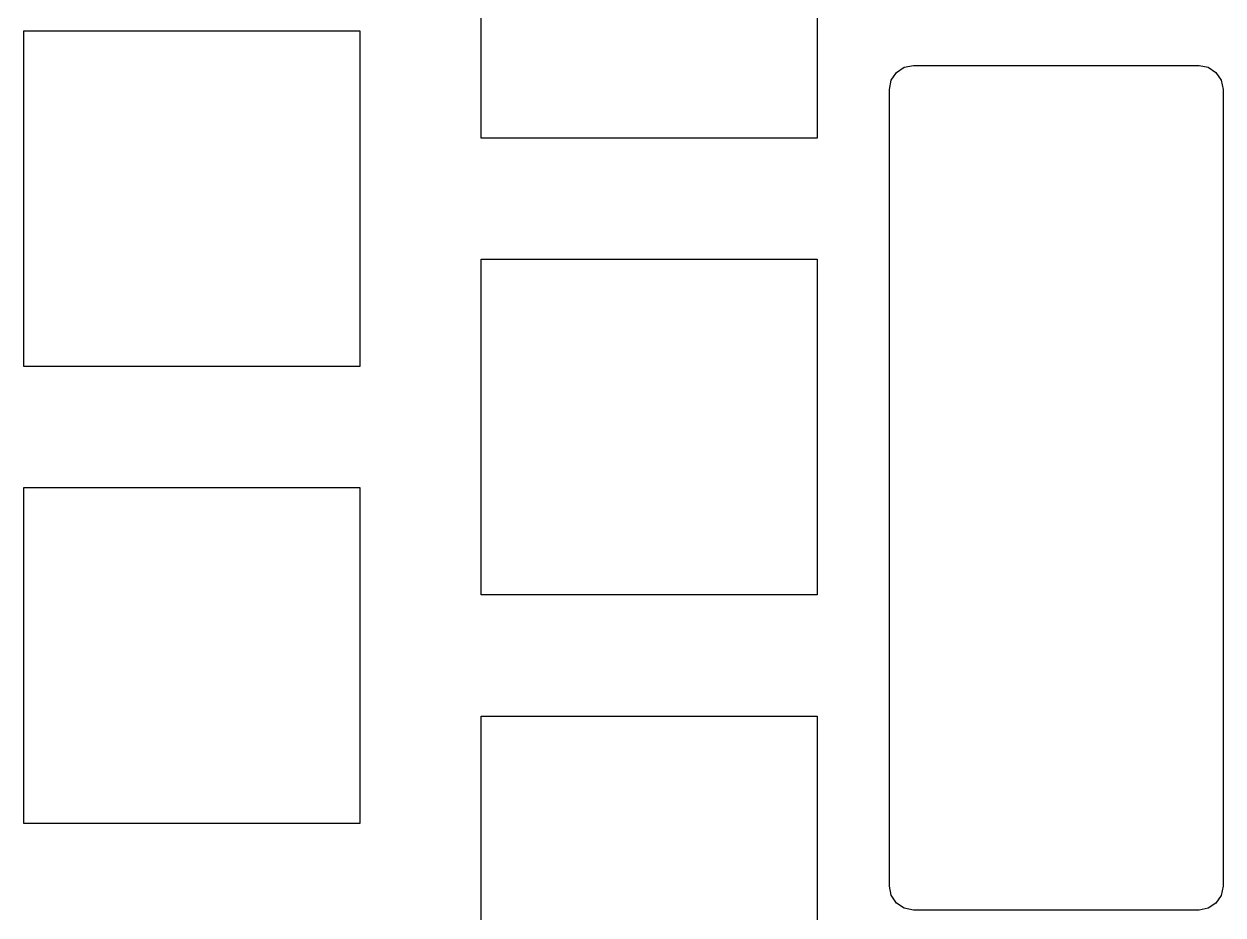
# Model space of a CAD drawing. Extents: x 0 to 218, y 0 to 172.
# Drawn here: x 66.11 to 116.08, y 32.59 to 69.75 of the extents above; entities that cross this region are included whole.
import ezdxf

# ---------------------------------------------------------------- set-up
doc = ezdxf.new("R2010")
doc.units = 0

msp = doc.modelspace()

# ---------------------------------------------------------------- linework, layer by layer
at = {"layer": 'plate_right'}
for p, q in [((85.165, 69.739), (85.165, 69.99)), ((99.165, 69.988), (99.165, 69.488)), ((66.115, 68.963), (66.115, 69.463)), ((66.115, 69.463), (66.615, 69.463)), ((66.615, 69.463), (66.865, 69.463)), ((66.865, 69.463), (67.116, 69.463)), ((67.116, 69.463), (67.616, 69.463)), ((67.616, 69.463), (68.116, 69.463)), ((68.116, 69.463), (68.616, 69.463)), ((68.616, 69.463), (69.115, 69.463)), ((69.115, 69.463), (69.365, 69.463)), ((69.365, 69.463), (69.616, 69.463)), ((69.616, 69.463), (70.116, 69.463)), ((70.116, 69.463), (70.616, 69.463)), ((70.616, 69.463), (70.866, 69.463)), ((70.866, 69.463), (71.117, 69.463)), ((71.117, 69.463), (71.616, 69.463)), ((71.616, 69.463), (72.116, 69.463)), ((72.116, 69.463), (72.616, 69.463)), ((72.616, 69.463), (73.115, 69.463)), ((73.115, 69.463), (73.614, 69.463)), ((73.614, 69.463), (73.864, 69.463)), ((73.864, 69.463), (74.115, 69.463)), ((74.115, 69.463), (74.615, 69.463)), ((74.615, 69.463), (75.115, 69.463)), ((75.115, 69.463), (75.615, 69.463)), ((75.615, 69.463), (75.865, 69.463)), ((75.865, 69.463), (76.116, 69.463)), ((76.116, 69.463), (76.616, 69.463)), ((76.616, 69.463), (77.116, 69.463)), ((77.116, 69.463), (77.616, 69.463)), ((77.616, 69.463), (78.116, 69.463)), ((78.116, 69.463), (78.615, 69.463)), ((78.615, 69.463), (79.115, 69.463)), ((79.115, 69.463), (79.615, 69.463)), ((79.615, 69.463), (80.115, 69.463)), ((80.115, 69.463), (80.115, 68.963)), ((85.165, 69.489), (85.165, 69.739)), ((85.165, 68.989), (85.165, 69.489)), ((99.165, 69.488), (99.165, 69.237)), ((66.115, 68.463), (66.115, 68.963)), ((80.115, 68.963), (80.115, 68.712)), ((85.165, 68.489), (85.165, 68.989)), ((99.165, 69.237), (99.165, 68.987)), ((99.165, 68.987), (99.165, 68.487)), ((66.115, 67.963), (66.115, 68.463)), ((80.115, 68.712), (80.115, 68.462)), ((80.115, 68.462), (80.115, 67.962)), ((85.165, 68.238), (85.165, 68.489)), ((99.165, 68.487), (99.165, 67.987)), ((66.115, 67.464), (66.115, 67.963)), ((80.115, 67.962), (80.115, 67.462)), ((85.165, 67.988), (85.165, 68.238)), ((85.165, 67.489), (85.165, 67.988)), ((99.165, 67.987), (99.165, 67.487)), ((102.797, 67.939), (103.18, 68.015)), ((103.18, 68.015), (103.676, 68.015)), ((103.676, 68.015), (104.172, 68.015)), ((104.172, 68.015), (104.668, 68.015)), ((104.668, 68.015), (105.163, 68.015)), ((105.163, 68.015), (105.659, 68.015)), ((105.659, 68.015), (106.154, 68.015)), ((106.154, 68.015), (106.65, 68.015)), ((106.65, 68.015), (107.146, 68.015)), ((107.146, 68.015), (107.642, 68.015)), ((107.642, 68.015), (108.138, 68.015)), ((108.138, 68.015), (108.634, 68.015)), ((108.634, 68.015), (109.13, 68.015)), ((109.13, 68.015), (109.626, 68.015)), ((109.626, 68.015), (110.123, 68.015)), ((110.123, 68.015), (110.618, 68.015)), ((110.618, 68.015), (111.114, 68.015)), ((111.114, 68.015), (111.61, 68.015)), ((111.61, 68.015), (112.106, 68.015)), ((112.106, 68.015), (112.602, 68.015)), ((112.602, 68.015), (113.098, 68.015)), ((113.098, 68.015), (113.593, 68.015)), ((113.593, 68.015), (114.089, 68.015)), ((114.089, 68.015), (114.584, 68.015)), ((114.584, 68.015), (115.08, 68.015)), ((115.08, 68.015), (115.463, 67.939)), ((66.115, 66.964), (66.115, 67.464)), ((80.115, 67.462), (80.115, 66.962)), ((85.165, 66.989), (85.165, 67.489)), ((99.165, 67.487), (99.165, 66.987)), ((102.256, 67.398), (102.474, 67.723)), ((102.474, 67.723), (102.797, 67.939)), ((115.463, 67.939), (115.787, 67.722)), ((115.787, 67.722), (116.004, 67.398)), ((66.115, 66.464), (66.115, 66.964)), ((80.115, 66.962), (80.115, 66.463)), ((85.165, 66.489), (85.165, 66.989)), ((99.165, 66.987), (99.165, 66.488)), ((102.18, 67.014), (102.256, 67.398)), ((102.18, 66.519), (102.18, 67.014)), ((116.004, 67.398), (116.08, 67.015)), ((116.08, 67.015), (116.08, 66.52)), ((66.115, 65.964), (66.115, 66.464)), ((80.115, 66.463), (80.115, 66.212)), ((85.165, 65.989), (85.165, 66.489)), ((99.165, 66.488), (99.165, 65.988)), ((102.18, 66.023), (102.18, 66.519)), ((116.08, 66.52), (116.08, 66.024)), ((66.115, 65.464), (66.115, 65.964)), ((80.115, 66.212), (80.115, 65.962)), ((80.115, 65.962), (80.115, 65.462)), ((85.165, 65.738), (85.165, 65.989)), ((99.165, 65.988), (99.165, 65.488)), ((102.18, 65.528), (102.18, 66.023)), ((116.08, 66.024), (116.08, 65.528)), ((66.115, 65.213), (66.115, 65.464)), ((80.115, 65.462), (80.115, 64.962)), ((85.165, 65.488), (85.165, 65.738)), ((85.165, 64.988), (85.165, 65.488)), ((99.165, 65.488), (99.165, 64.988)), ((102.18, 65.032), (102.18, 65.528)), ((116.08, 65.528), (116.08, 65.033)), ((66.115, 64.963), (66.115, 65.213)), ((66.115, 64.463), (66.115, 64.963)), ((80.115, 64.962), (80.115, 64.711)), ((85.665, 64.988), (85.165, 64.988)), ((86.165, 64.988), (85.665, 64.988)), ((86.665, 64.988), (86.165, 64.988)), ((87.164, 64.988), (86.665, 64.988)), ((87.664, 64.988), (87.164, 64.988)), ((88.164, 64.988), (87.664, 64.988)), ((88.664, 64.988), (88.164, 64.988)), ((89.164, 64.988), (88.664, 64.988)), ((89.414, 64.988), (89.164, 64.988)), ((89.665, 64.988), (89.414, 64.988)), ((90.165, 64.988), (89.665, 64.988)), ((90.665, 64.988), (90.165, 64.988)), ((91.165, 64.988), (90.665, 64.988)), ((91.415, 64.988), (91.165, 64.988)), ((91.666, 64.988), (91.415, 64.988)), ((92.165, 64.988), (91.666, 64.988)), ((92.664, 64.988), (92.165, 64.988)), ((93.164, 64.988), (92.664, 64.988)), ((93.664, 64.988), (93.164, 64.988)), ((94.163, 64.988), (93.664, 64.988)), ((94.413, 64.988), (94.163, 64.988)), ((94.664, 64.988), (94.413, 64.988)), ((95.164, 64.988), (94.664, 64.988)), ((95.664, 64.988), (95.164, 64.988)), ((95.914, 64.988), (95.664, 64.988)), ((96.165, 64.988), (95.914, 64.988)), ((96.664, 64.988), (96.165, 64.988)), ((97.164, 64.988), (96.664, 64.988)), ((97.664, 64.988), (97.164, 64.988)), ((98.164, 64.988), (97.664, 64.988)), ((98.414, 64.988), (98.164, 64.988)), ((98.665, 64.988), (98.414, 64.988)), ((99.165, 64.988), (98.665, 64.988)), ((102.18, 64.537), (102.18, 65.032)), ((116.08, 65.033), (116.08, 64.537)), ((66.115, 63.963), (66.115, 64.463)), ((80.115, 64.711), (80.115, 64.461)), ((80.115, 64.461), (80.115, 63.962)), ((102.18, 64.041), (102.18, 64.537)), ((116.08, 64.537), (116.08, 64.041)), ((66.115, 63.463), (66.115, 63.963)), ((80.115, 63.962), (80.115, 63.462)), ((102.18, 63.545), (102.18, 64.041)), ((116.08, 64.041), (116.08, 63.545)), ((66.115, 63.212), (66.115, 63.463)), ((80.115, 63.462), (80.115, 62.962)), ((102.18, 63.05), (102.18, 63.545)), ((116.08, 63.545), (116.08, 63.048)), ((66.115, 62.962), (66.115, 63.212)), ((66.115, 62.463), (66.115, 62.962)), ((80.115, 62.962), (80.115, 62.463)), ((102.18, 62.554), (102.18, 63.05)), ((116.08, 63.048), (116.08, 62.552)), ((66.115, 61.964), (66.115, 62.463)), ((80.115, 62.463), (80.115, 61.964)), ((102.18, 62.059), (102.18, 62.554)), ((116.08, 62.552), (116.08, 62.056)), ((66.115, 61.464), (66.115, 61.964)), ((80.115, 61.964), (80.115, 61.713)), ((102.18, 61.564), (102.18, 62.059)), ((116.08, 62.056), (116.08, 61.561)), ((66.115, 60.964), (66.115, 61.464)), ((80.115, 61.713), (80.115, 61.463)), ((80.115, 61.463), (80.115, 60.963)), ((102.18, 61.068), (102.18, 61.564)), ((116.08, 61.561), (116.08, 61.065)), ((66.115, 60.465), (66.115, 60.964)), ((80.115, 60.963), (80.115, 60.463)), ((102.18, 60.571), (102.18, 61.068)), ((116.08, 61.065), (116.08, 60.569)), ((66.115, 60.214), (66.115, 60.465)), ((80.115, 60.463), (80.115, 59.963)), ((102.18, 60.074), (102.18, 60.571)), ((116.08, 60.569), (116.08, 60.073)), ((66.115, 59.964), (66.115, 60.214)), ((66.115, 59.464), (66.115, 59.964)), ((80.115, 59.963), (80.115, 59.712)), ((102.18, 59.578), (102.18, 60.074)), ((116.08, 60.073), (116.08, 59.577)), ((66.115, 58.964), (66.115, 59.464)), ((80.115, 59.712), (80.115, 59.462)), ((80.115, 59.462), (80.115, 58.962)), ((85.165, 59.438), (85.165, 59.938)), ((85.165, 59.938), (85.665, 59.938)), ((85.665, 59.938), (85.915, 59.938)), ((85.915, 59.938), (86.166, 59.938)), ((86.166, 59.938), (86.666, 59.938)), ((86.666, 59.938), (87.166, 59.938)), ((87.166, 59.938), (87.666, 59.938)), ((87.666, 59.938), (88.165, 59.938)), ((88.165, 59.938), (88.415, 59.938)), ((88.415, 59.938), (88.666, 59.938)), ((88.666, 59.938), (89.166, 59.938)), ((89.166, 59.938), (89.666, 59.938)), ((89.666, 59.938), (89.916, 59.938)), ((89.916, 59.938), (90.167, 59.938)), ((90.167, 59.938), (90.666, 59.938)), ((90.666, 59.938), (91.166, 59.938)), ((91.166, 59.938), (91.666, 59.938)), ((91.666, 59.938), (92.165, 59.938)), ((92.165, 59.938), (92.664, 59.938)), ((92.664, 59.938), (92.914, 59.938)), ((92.914, 59.938), (93.165, 59.938)), ((93.165, 59.938), (93.665, 59.938)), ((93.665, 59.938), (94.165, 59.938)), ((94.165, 59.938), (94.665, 59.938)), ((94.665, 59.938), (94.915, 59.938)), ((94.915, 59.938), (95.166, 59.938)), ((95.166, 59.938), (95.666, 59.938)), ((95.666, 59.938), (96.166, 59.938)), ((96.166, 59.938), (96.666, 59.938)), ((96.666, 59.938), (97.166, 59.938)), ((97.166, 59.938), (97.665, 59.938)), ((97.665, 59.938), (98.165, 59.938)), ((98.165, 59.938), (98.665, 59.938)), ((98.665, 59.938), (99.165, 59.938)), ((99.165, 59.938), (99.165, 59.438)), ((102.18, 59.082), (102.18, 59.578)), ((116.08, 59.577), (116.08, 59.081)), ((66.115, 58.713), (66.115, 58.964)), ((80.115, 58.962), (80.115, 58.462)), ((85.165, 58.938), (85.165, 59.438)), ((99.165, 59.438), (99.165, 59.187)), ((99.165, 59.187), (99.165, 58.937)), ((102.18, 58.586), (102.18, 59.082)), ((116.08, 59.081), (116.08, 58.585)), ((66.115, 58.463), (66.115, 58.713)), ((66.115, 57.964), (66.115, 58.463)), ((80.115, 58.462), (80.115, 57.962)), ((85.165, 58.438), (85.165, 58.938)), ((99.165, 58.937), (99.165, 58.437)), ((102.18, 58.09), (102.18, 58.586)), ((116.08, 58.585), (116.08, 58.089)), ((66.115, 57.464), (66.115, 57.964)), ((80.115, 57.962), (80.115, 57.462)), ((85.165, 57.939), (85.165, 58.438)), ((99.165, 58.437), (99.165, 57.937)), ((102.18, 57.595), (102.18, 58.09)), ((116.08, 58.089), (116.08, 57.593)), ((66.115, 56.964), (66.115, 57.464)), ((80.115, 57.462), (80.115, 56.963)), ((85.165, 57.439), (85.165, 57.939)), ((99.165, 57.937), (99.165, 57.437)), ((102.18, 57.1), (102.18, 57.595)), ((116.08, 57.593), (116.08, 57.097)), ((66.115, 56.464), (66.115, 56.964)), ((80.115, 56.963), (80.115, 56.463)), ((85.165, 56.939), (85.165, 57.439)), ((99.165, 57.437), (99.165, 56.938)), ((102.18, 56.604), (102.18, 57.1)), ((116.08, 57.097), (116.08, 56.601)), ((66.115, 56.213), (66.115, 56.464)), ((80.115, 56.463), (80.115, 55.963)), ((85.165, 56.439), (85.165, 56.939)), ((99.165, 56.938), (99.165, 56.687)), ((99.165, 56.687), (99.165, 56.437)), ((102.18, 56.108), (102.18, 56.604)), ((116.08, 56.601), (116.08, 56.106)), ((66.115, 55.963), (66.115, 56.213)), ((66.115, 55.463), (66.115, 55.963)), ((80.115, 55.963), (80.115, 55.463)), ((85.165, 55.939), (85.165, 56.439)), ((99.165, 56.437), (99.165, 55.937)), ((102.18, 55.612), (102.18, 56.108)), ((116.08, 56.106), (116.08, 55.611)), ((66.615, 55.463), (66.115, 55.463)), ((67.115, 55.463), (66.615, 55.463)), ((67.615, 55.463), (67.115, 55.463)), ((68.114, 55.463), (67.615, 55.463)), ((68.614, 55.463), (68.114, 55.463)), ((69.114, 55.463), (68.614, 55.463)), ((69.614, 55.463), (69.114, 55.463)), ((70.114, 55.463), (69.614, 55.463)), ((70.364, 55.463), (70.114, 55.463)), ((70.615, 55.463), (70.364, 55.463)), ((71.115, 55.463), (70.615, 55.463)), ((71.615, 55.463), (71.115, 55.463)), ((72.115, 55.463), (71.615, 55.463)), ((72.365, 55.463), (72.115, 55.463)), ((72.616, 55.463), (72.365, 55.463)), ((73.115, 55.463), (72.616, 55.463)), ((73.614, 55.463), (73.115, 55.463)), ((74.114, 55.463), (73.614, 55.463)), ((74.614, 55.463), (74.114, 55.463)), ((75.113, 55.463), (74.614, 55.463)), ((75.363, 55.463), (75.113, 55.463)), ((75.614, 55.463), (75.363, 55.463)), ((76.114, 55.463), (75.614, 55.463)), ((76.614, 55.463), (76.114, 55.463)), ((76.864, 55.463), (76.614, 55.463)), ((77.115, 55.463), (76.864, 55.463)), ((77.614, 55.463), (77.115, 55.463)), ((78.114, 55.463), (77.614, 55.463)), ((78.614, 55.463), (78.114, 55.463)), ((79.114, 55.463), (78.614, 55.463)), ((79.364, 55.463), (79.114, 55.463)), ((79.615, 55.463), (79.364, 55.463)), ((80.115, 55.463), (79.615, 55.463)), ((85.165, 55.688), (85.165, 55.939)), ((85.165, 55.438), (85.165, 55.688)), ((99.165, 55.937), (99.165, 55.437)), ((102.18, 55.117), (102.18, 55.612)), ((116.08, 55.611), (116.08, 55.116)), ((85.165, 54.938), (85.165, 55.438)), ((99.165, 55.437), (99.165, 55.186)), ((99.165, 55.186), (99.165, 54.936)), ((102.18, 54.622), (102.18, 55.117)), ((116.08, 55.116), (116.08, 54.62)), ((85.165, 54.438), (85.165, 54.938)), ((99.165, 54.936), (99.165, 54.437)), ((102.18, 54.126), (102.18, 54.622)), ((116.08, 54.62), (116.08, 54.124)), ((85.165, 53.938), (85.165, 54.438)), ((99.165, 54.437), (99.165, 53.937)), ((102.18, 53.63), (102.18, 54.126)), ((116.08, 54.124), (116.08, 53.629)), ((85.165, 53.687), (85.165, 53.938)), ((85.165, 53.437), (85.165, 53.687)), ((99.165, 53.937), (99.165, 53.437)), ((102.18, 53.134), (102.18, 53.63)), ((116.08, 53.629), (116.08, 53.132)), ((85.165, 52.938), (85.165, 53.437)), ((99.165, 53.437), (99.165, 52.938)), ((102.18, 52.638), (102.18, 53.134)), ((116.08, 53.132), (116.08, 52.636)), ((85.165, 52.439), (85.165, 52.938)), ((99.165, 52.938), (99.165, 52.439)), ((102.18, 52.142), (102.18, 52.638)), ((116.08, 52.636), (116.08, 52.141)), ((85.165, 51.939), (85.165, 52.439)), ((99.165, 52.439), (99.165, 52.188)), ((99.165, 52.188), (99.165, 51.938)), ((102.18, 51.647), (102.18, 52.142)), ((116.08, 52.141), (116.08, 51.645)), ((85.165, 51.439), (85.165, 51.939)), ((99.165, 51.938), (99.165, 51.438)), ((102.18, 51.152), (102.18, 51.647)), ((116.08, 51.645), (116.08, 51.149)), ((85.165, 50.94), (85.165, 51.439)), ((99.165, 51.438), (99.165, 50.938)), ((102.18, 50.656), (102.18, 51.152)), ((116.08, 51.149), (116.08, 50.653)), ((85.165, 50.689), (85.165, 50.94)), ((85.165, 50.439), (85.165, 50.689)), ((99.165, 50.938), (99.165, 50.438)), ((102.18, 50.16), (102.18, 50.656)), ((116.08, 50.653), (116.08, 50.157)), ((66.115, 49.913), (66.115, 50.413)), ((66.115, 50.413), (66.615, 50.413)), ((66.615, 50.413), (66.865, 50.413)), ((66.865, 50.413), (67.116, 50.413)), ((67.116, 50.413), (67.616, 50.413)), ((67.616, 50.413), (68.116, 50.413)), ((68.116, 50.413), (68.616, 50.413)), ((68.616, 50.413), (69.115, 50.413)), ((69.115, 50.413), (69.365, 50.413)), ((69.365, 50.413), (69.616, 50.413)), ((69.616, 50.413), (70.116, 50.413)), ((70.116, 50.413), (70.616, 50.413)), ((70.616, 50.413), (70.866, 50.413)), ((70.866, 50.413), (71.117, 50.413)), ((71.117, 50.413), (71.616, 50.413)), ((71.616, 50.413), (72.116, 50.413)), ((72.116, 50.413), (72.616, 50.413)), ((72.616, 50.413), (73.115, 50.413)), ((73.115, 50.413), (73.614, 50.413)), ((73.614, 50.413), (73.864, 50.413)), ((73.864, 50.413), (74.115, 50.413)), ((74.115, 50.413), (74.615, 50.413)), ((74.615, 50.413), (75.115, 50.413)), ((75.115, 50.413), (75.615, 50.413)), ((75.615, 50.413), (75.865, 50.413)), ((75.865, 50.413), (76.116, 50.413)), ((76.116, 50.413), (76.616, 50.413)), ((76.616, 50.413), (77.116, 50.413)), ((77.116, 50.413), (77.616, 50.413)), ((77.616, 50.413), (78.116, 50.413)), ((78.116, 50.413), (78.615, 50.413)), ((78.615, 50.413), (79.115, 50.413)), ((79.115, 50.413), (79.615, 50.413)), ((79.615, 50.413), (80.115, 50.413)), ((80.115, 50.413), (80.115, 49.913)), ((85.165, 49.939), (85.165, 50.439)), ((99.165, 50.438), (99.165, 50.187)), ((99.165, 50.187), (99.165, 49.937)), ((102.18, 49.664), (102.18, 50.16)), ((116.08, 50.157), (116.08, 49.66)), ((66.115, 49.413), (66.115, 49.913)), ((80.115, 49.913), (80.115, 49.662)), ((80.115, 49.662), (80.115, 49.412)), ((85.165, 49.439), (85.165, 49.939)), ((99.165, 49.937), (99.165, 49.437)), ((102.18, 49.168), (102.18, 49.664)), ((116.08, 49.66), (116.08, 49.165)), ((66.115, 48.913), (66.115, 49.413)), ((80.115, 49.412), (80.115, 48.912)), ((85.165, 49.188), (85.165, 49.439)), ((85.165, 48.938), (85.165, 49.188)), ((99.165, 49.437), (99.165, 48.937)), ((102.18, 48.672), (102.18, 49.168)), ((116.08, 49.165), (116.08, 48.67)), ((66.115, 48.414), (66.115, 48.913)), ((80.115, 48.912), (80.115, 48.412)), ((85.165, 48.439), (85.165, 48.938)), ((99.165, 48.937), (99.165, 48.437)), ((102.18, 48.176), (102.18, 48.672)), ((116.08, 48.67), (116.08, 48.174)), ((66.115, 47.914), (66.115, 48.414)), ((80.115, 48.412), (80.115, 47.912)), ((85.165, 47.939), (85.165, 48.439)), ((99.165, 48.437), (99.165, 47.937)), ((102.18, 47.68), (102.18, 48.176)), ((116.08, 48.174), (116.08, 47.678)), ((66.115, 47.414), (66.115, 47.914)), ((80.115, 47.912), (80.115, 47.413)), ((85.165, 47.439), (85.165, 47.939)), ((99.165, 47.937), (99.165, 47.438)), ((102.18, 47.184), (102.18, 47.68)), ((116.08, 47.678), (116.08, 47.182)), ((66.115, 46.914), (66.115, 47.414)), ((80.115, 47.413), (80.115, 47.162)), ((80.115, 47.162), (80.115, 46.912)), ((85.165, 46.939), (85.165, 47.439)), ((99.165, 47.438), (99.165, 46.938)), ((102.18, 46.688), (102.18, 47.184)), ((116.08, 47.182), (116.08, 46.687)), ((66.115, 46.414), (66.115, 46.914)), ((80.115, 46.912), (80.115, 46.412)), ((85.165, 46.688), (85.165, 46.939)), ((85.165, 46.438), (85.165, 46.688)), ((99.165, 46.938), (99.165, 46.438)), ((102.18, 46.192), (102.18, 46.688)), ((116.08, 46.687), (116.08, 46.191)), ((66.115, 46.163), (66.115, 46.414)), ((66.115, 45.913), (66.115, 46.163)), ((80.115, 46.412), (80.115, 45.912)), ((85.165, 45.938), (85.165, 46.438)), ((99.165, 46.438), (99.165, 45.938)), ((102.18, 45.697), (102.18, 46.192)), ((116.08, 46.191), (116.08, 45.696)), ((66.115, 45.413), (66.115, 45.913)), ((80.115, 45.912), (80.115, 45.661)), ((80.115, 45.661), (80.115, 45.411)), ((85.665, 45.938), (85.165, 45.938)), ((86.165, 45.938), (85.665, 45.938)), ((86.665, 45.938), (86.165, 45.938)), ((87.164, 45.938), (86.665, 45.938)), ((87.664, 45.938), (87.164, 45.938)), ((88.164, 45.938), (87.664, 45.938)), ((88.664, 45.938), (88.164, 45.938)), ((89.164, 45.938), (88.664, 45.938)), ((89.414, 45.938), (89.164, 45.938)), ((89.665, 45.938), (89.414, 45.938)), ((90.165, 45.938), (89.665, 45.938)), ((90.665, 45.938), (90.165, 45.938)), ((91.165, 45.938), (90.665, 45.938)), ((91.415, 45.938), (91.165, 45.938)), ((91.666, 45.938), (91.415, 45.938)), ((92.165, 45.938), (91.666, 45.938)), ((92.664, 45.938), (92.165, 45.938)), ((93.164, 45.938), (92.664, 45.938)), ((93.664, 45.938), (93.164, 45.938)), ((94.163, 45.938), (93.664, 45.938)), ((94.413, 45.938), (94.163, 45.938)), ((94.664, 45.938), (94.413, 45.938)), ((95.164, 45.938), (94.664, 45.938)), ((95.664, 45.938), (95.164, 45.938)), ((95.914, 45.938), (95.664, 45.938)), ((96.165, 45.938), (95.914, 45.938)), ((96.664, 45.938), (96.165, 45.938)), ((97.164, 45.938), (96.664, 45.938)), ((97.664, 45.938), (97.164, 45.938)), ((98.164, 45.938), (97.664, 45.938)), ((98.414, 45.938), (98.164, 45.938)), ((98.665, 45.938), (98.414, 45.938)), ((99.165, 45.938), (98.665, 45.938)), ((102.18, 45.202), (102.18, 45.697)), ((116.08, 45.696), (116.08, 45.201)), ((66.115, 44.913), (66.115, 45.413)), ((80.115, 45.411), (80.115, 44.912)), ((102.18, 44.706), (102.18, 45.202)), ((116.08, 45.201), (116.08, 44.704)), ((66.115, 44.413), (66.115, 44.913)), ((80.115, 44.912), (80.115, 44.412)), ((102.18, 44.211), (102.18, 44.706)), ((116.08, 44.704), (116.08, 44.208)), ((66.115, 44.162), (66.115, 44.413)), ((66.115, 43.912), (66.115, 44.162)), ((80.115, 44.412), (80.115, 43.912)), ((102.18, 43.715), (102.18, 44.211)), ((116.08, 44.208), (116.08, 43.713)), ((66.115, 43.413), (66.115, 43.912)), ((80.115, 43.912), (80.115, 43.413)), ((102.18, 43.219), (102.18, 43.715)), ((116.08, 43.713), (116.08, 43.218)), ((66.115, 42.914), (66.115, 43.413)), ((80.115, 43.413), (80.115, 42.914)), ((102.18, 42.723), (102.18, 43.219)), ((116.08, 43.218), (116.08, 42.723)), ((66.115, 42.414), (66.115, 42.914)), ((80.115, 42.914), (80.115, 42.663)), ((80.115, 42.663), (80.115, 42.413)), ((102.18, 42.227), (102.18, 42.723)), ((116.08, 42.723), (116.08, 42.227)), ((66.115, 41.914), (66.115, 42.414)), ((80.115, 42.413), (80.115, 41.913)), ((102.18, 41.732), (102.18, 42.227)), ((116.08, 42.227), (116.08, 41.731)), ((66.115, 41.415), (66.115, 41.914)), ((80.115, 41.913), (80.115, 41.413)), ((102.18, 41.235), (102.18, 41.732)), ((116.08, 41.731), (116.08, 41.234)), ((66.115, 41.164), (66.115, 41.415)), ((66.115, 40.914), (66.115, 41.164)), ((80.115, 41.413), (80.115, 40.913)), ((102.18, 40.739), (102.18, 41.235)), ((116.08, 41.234), (116.08, 40.738)), ((66.115, 40.414), (66.115, 40.914)), ((80.115, 40.913), (80.115, 40.662)), ((80.115, 40.662), (80.115, 40.412)), ((85.165, 40.388), (85.165, 40.888)), ((85.165, 40.888), (85.665, 40.888)), ((85.665, 40.888), (85.915, 40.888)), ((85.915, 40.888), (86.166, 40.888)), ((86.166, 40.888), (86.666, 40.888)), ((86.666, 40.888), (87.166, 40.888)), ((87.166, 40.888), (87.666, 40.888)), ((87.666, 40.888), (88.165, 40.888)), ((88.165, 40.888), (88.415, 40.888)), ((88.415, 40.888), (88.666, 40.888)), ((88.666, 40.888), (89.166, 40.888)), ((89.166, 40.888), (89.666, 40.888)), ((89.666, 40.888), (89.916, 40.888)), ((89.916, 40.888), (90.167, 40.888)), ((90.167, 40.888), (90.666, 40.888)), ((90.666, 40.888), (91.166, 40.888)), ((91.166, 40.888), (91.666, 40.888)), ((91.666, 40.888), (92.165, 40.888)), ((92.165, 40.888), (92.664, 40.888)), ((92.664, 40.888), (92.914, 40.888)), ((92.914, 40.888), (93.165, 40.888)), ((93.165, 40.888), (93.665, 40.888)), ((93.665, 40.888), (94.165, 40.888)), ((94.165, 40.888), (94.665, 40.888)), ((94.665, 40.888), (94.915, 40.888)), ((94.915, 40.888), (95.166, 40.888)), ((95.166, 40.888), (95.666, 40.888)), ((95.666, 40.888), (96.166, 40.888)), ((96.166, 40.888), (96.666, 40.888)), ((96.666, 40.888), (97.166, 40.888)), ((97.166, 40.888), (97.665, 40.888)), ((97.665, 40.888), (98.165, 40.888)), ((98.165, 40.888), (98.665, 40.888)), ((98.665, 40.888), (99.165, 40.888)), ((99.165, 40.888), (99.165, 40.388)), ((102.18, 40.243), (102.18, 40.739)), ((116.08, 40.738), (116.08, 40.242)), ((66.115, 39.914), (66.115, 40.414)), ((80.115, 40.412), (80.115, 39.912)), ((85.165, 39.888), (85.165, 40.388)), ((99.165, 40.388), (99.165, 40.137)), ((99.165, 40.137), (99.165, 39.887)), ((102.18, 39.748), (102.18, 40.243)), ((116.08, 40.242), (116.08, 39.745)), ((66.115, 39.663), (66.115, 39.914)), ((66.115, 39.413), (66.115, 39.663)), ((80.115, 39.912), (80.115, 39.412)), ((85.165, 39.388), (85.165, 39.888)), ((99.165, 39.887), (99.165, 39.387)), ((102.18, 39.252), (102.18, 39.748)), ((116.08, 39.745), (116.08, 39.248)), ((66.115, 38.914), (66.115, 39.413)), ((80.115, 39.412), (80.115, 38.912)), ((85.165, 38.889), (85.165, 39.388)), ((99.165, 39.387), (99.165, 38.887)), ((102.18, 38.756), (102.18, 39.252)), ((116.08, 39.248), (116.08, 38.754)), ((66.115, 38.414), (66.115, 38.914)), ((80.115, 38.912), (80.115, 38.412)), ((85.165, 38.389), (85.165, 38.889)), ((99.165, 38.887), (99.165, 38.387)), ((102.18, 38.26), (102.18, 38.756)), ((116.08, 38.754), (116.08, 38.259)), ((66.115, 37.914), (66.115, 38.414)), ((80.115, 38.412), (80.115, 37.913)), ((85.165, 37.889), (85.165, 38.389)), ((99.165, 38.387), (99.165, 37.888)), ((102.18, 37.764), (102.18, 38.26)), ((116.08, 38.259), (116.08, 37.763)), ((66.115, 37.414), (66.115, 37.914)), ((80.115, 37.913), (80.115, 37.413)), ((85.165, 37.389), (85.165, 37.889)), ((99.165, 37.888), (99.165, 37.637)), ((99.165, 37.637), (99.165, 37.387)), ((102.18, 37.268), (102.18, 37.764)), ((116.08, 37.763), (116.08, 37.267)), ((66.115, 37.163), (66.115, 37.414)), ((66.115, 36.913), (66.115, 37.163)), ((80.115, 37.413), (80.115, 36.913)), ((85.165, 36.889), (85.165, 37.389)), ((99.165, 37.387), (99.165, 36.887)), ((102.18, 36.771), (102.18, 37.268)), ((116.08, 37.267), (116.08, 36.771)), ((66.115, 36.413), (66.115, 36.913)), ((80.115, 36.913), (80.115, 36.413)), ((85.165, 36.638), (85.165, 36.889)), ((85.165, 36.388), (85.165, 36.638)), ((99.165, 36.887), (99.165, 36.387)), ((102.18, 36.275), (102.18, 36.771)), ((116.08, 36.771), (116.08, 36.276)), ((66.615, 36.413), (66.115, 36.413)), ((67.115, 36.413), (66.615, 36.413)), ((67.615, 36.413), (67.115, 36.413)), ((68.114, 36.413), (67.615, 36.413)), ((68.614, 36.413), (68.114, 36.413)), ((69.114, 36.413), (68.614, 36.413)), ((69.614, 36.413), (69.114, 36.413)), ((70.114, 36.413), (69.614, 36.413)), ((70.364, 36.413), (70.114, 36.413)), ((70.615, 36.413), (70.364, 36.413)), ((71.115, 36.413), (70.615, 36.413)), ((71.615, 36.413), (71.115, 36.413)), ((72.115, 36.413), (71.615, 36.413)), ((72.365, 36.413), (72.115, 36.413)), ((72.616, 36.413), (72.365, 36.413)), ((73.115, 36.413), (72.616, 36.413)), ((73.614, 36.413), (73.115, 36.413)), ((74.114, 36.413), (73.614, 36.413)), ((74.614, 36.413), (74.114, 36.413)), ((75.113, 36.413), (74.614, 36.413)), ((75.363, 36.413), (75.113, 36.413)), ((75.614, 36.413), (75.363, 36.413)), ((76.114, 36.413), (75.614, 36.413)), ((76.614, 36.413), (76.114, 36.413)), ((76.864, 36.413), (76.614, 36.413)), ((77.115, 36.413), (76.864, 36.413)), ((77.614, 36.413), (77.115, 36.413)), ((78.114, 36.413), (77.614, 36.413)), ((78.614, 36.413), (78.114, 36.413)), ((79.114, 36.413), (78.614, 36.413)), ((79.364, 36.413), (79.114, 36.413)), ((79.615, 36.413), (79.364, 36.413)), ((80.115, 36.413), (79.615, 36.413)), ((85.165, 35.888), (85.165, 36.388)), ((99.165, 36.387), (99.165, 36.136)), ((99.165, 36.136), (99.165, 35.886)), ((102.18, 35.779), (102.18, 36.275)), ((116.08, 36.276), (116.08, 35.78)), ((85.165, 35.388), (85.165, 35.888)), ((99.165, 35.886), (99.165, 35.387)), ((102.18, 35.284), (102.18, 35.779)), ((116.08, 35.78), (116.08, 35.285)), ((85.165, 34.888), (85.165, 35.388)), ((99.165, 35.387), (99.165, 34.887)), ((102.18, 34.789), (102.18, 35.284)), ((116.08, 35.285), (116.08, 34.79)), ((85.165, 34.637), (85.165, 34.888)), ((85.165, 34.387), (85.165, 34.637)), ((99.165, 34.887), (99.165, 34.387)), ((102.18, 34.293), (102.18, 34.789)), ((116.08, 34.79), (116.08, 34.294)), ((85.165, 33.888), (85.165, 34.387)), ((99.165, 34.387), (99.165, 33.888)), ((102.18, 33.797), (102.18, 34.293)), ((116.08, 34.294), (116.08, 33.798)), ((85.165, 33.389), (85.165, 33.888)), ((99.165, 33.888), (99.165, 33.389)), ((102.256, 33.415), (102.18, 33.797)), ((116.08, 33.798), (116.004, 33.414)), ((85.165, 32.889), (85.165, 33.389)), ((99.165, 33.389), (99.165, 33.138)), ((99.165, 33.138), (99.165, 32.888)), ((102.473, 33.09), (102.256, 33.415)), ((102.797, 32.874), (102.473, 33.09)), ((115.786, 33.09), (115.463, 32.874)), ((116.004, 33.414), (115.786, 33.09)), ((85.165, 32.389), (85.165, 32.889)), ((99.165, 32.888), (99.165, 32.388)), ((103.18, 32.798), (102.797, 32.874)), ((103.676, 32.798), (103.18, 32.798)), ((104.171, 32.798), (103.676, 32.798)), ((104.667, 32.798), (104.171, 32.798)), ((105.162, 32.798), (104.667, 32.798)), ((105.658, 32.798), (105.162, 32.798)), ((106.154, 32.798), (105.658, 32.798)), ((106.65, 32.798), (106.154, 32.798)), ((107.146, 32.798), (106.65, 32.798)), ((107.642, 32.798), (107.146, 32.798)), ((108.137, 32.798), (107.642, 32.798)), ((108.634, 32.798), (108.137, 32.798)), ((109.13, 32.798), (108.634, 32.798)), ((109.626, 32.798), (109.13, 32.798)), ((110.122, 32.798), (109.626, 32.798)), ((110.618, 32.798), (110.122, 32.798)), ((111.114, 32.798), (110.618, 32.798)), ((111.61, 32.798), (111.114, 32.798)), ((112.106, 32.798), (111.61, 32.798)), ((112.601, 32.798), (112.106, 32.798)), ((113.097, 32.798), (112.601, 32.798)), ((113.592, 32.798), (113.097, 32.798)), ((114.088, 32.798), (113.592, 32.798)), ((114.584, 32.798), (114.088, 32.798)), ((115.08, 32.798), (114.584, 32.798)), ((115.463, 32.874), (115.08, 32.798)), ((115.08, 32.798), (115.08, 32.798))]:
    msp.add_line(p, q, dxfattribs=at)

doc.saveas('drawing.dxf')
